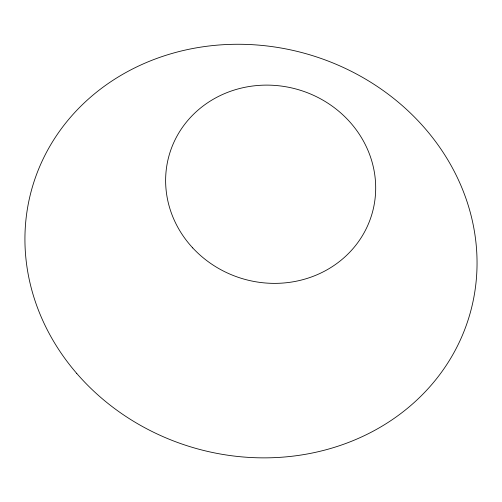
<?xml version="1.0" encoding="UTF-8"?>
<svg xmlns="http://www.w3.org/2000/svg" width="502" height="502" viewBox="0 0 502 502"><rect width="100%" height="100%" fill="white"/><g stroke="black" fill="none" stroke-linecap="round" stroke-linejoin="round"><path stroke-width="0.75" d="M192.724 247.906A105.577 98.549 16.4 0 0 370.608 218.207A105.577 98.549 16.4 0 0 248.647 86.608A105.577 98.549 16.4 0 0 192.724 247.906M76.75 373.444A227.801 204.879 16.4 0 0 462.838 334.244A227.801 204.879 16.4 0 0 213.388 45.506A227.801 204.879 16.4 0 0 76.75 373.444"/></g></svg>
